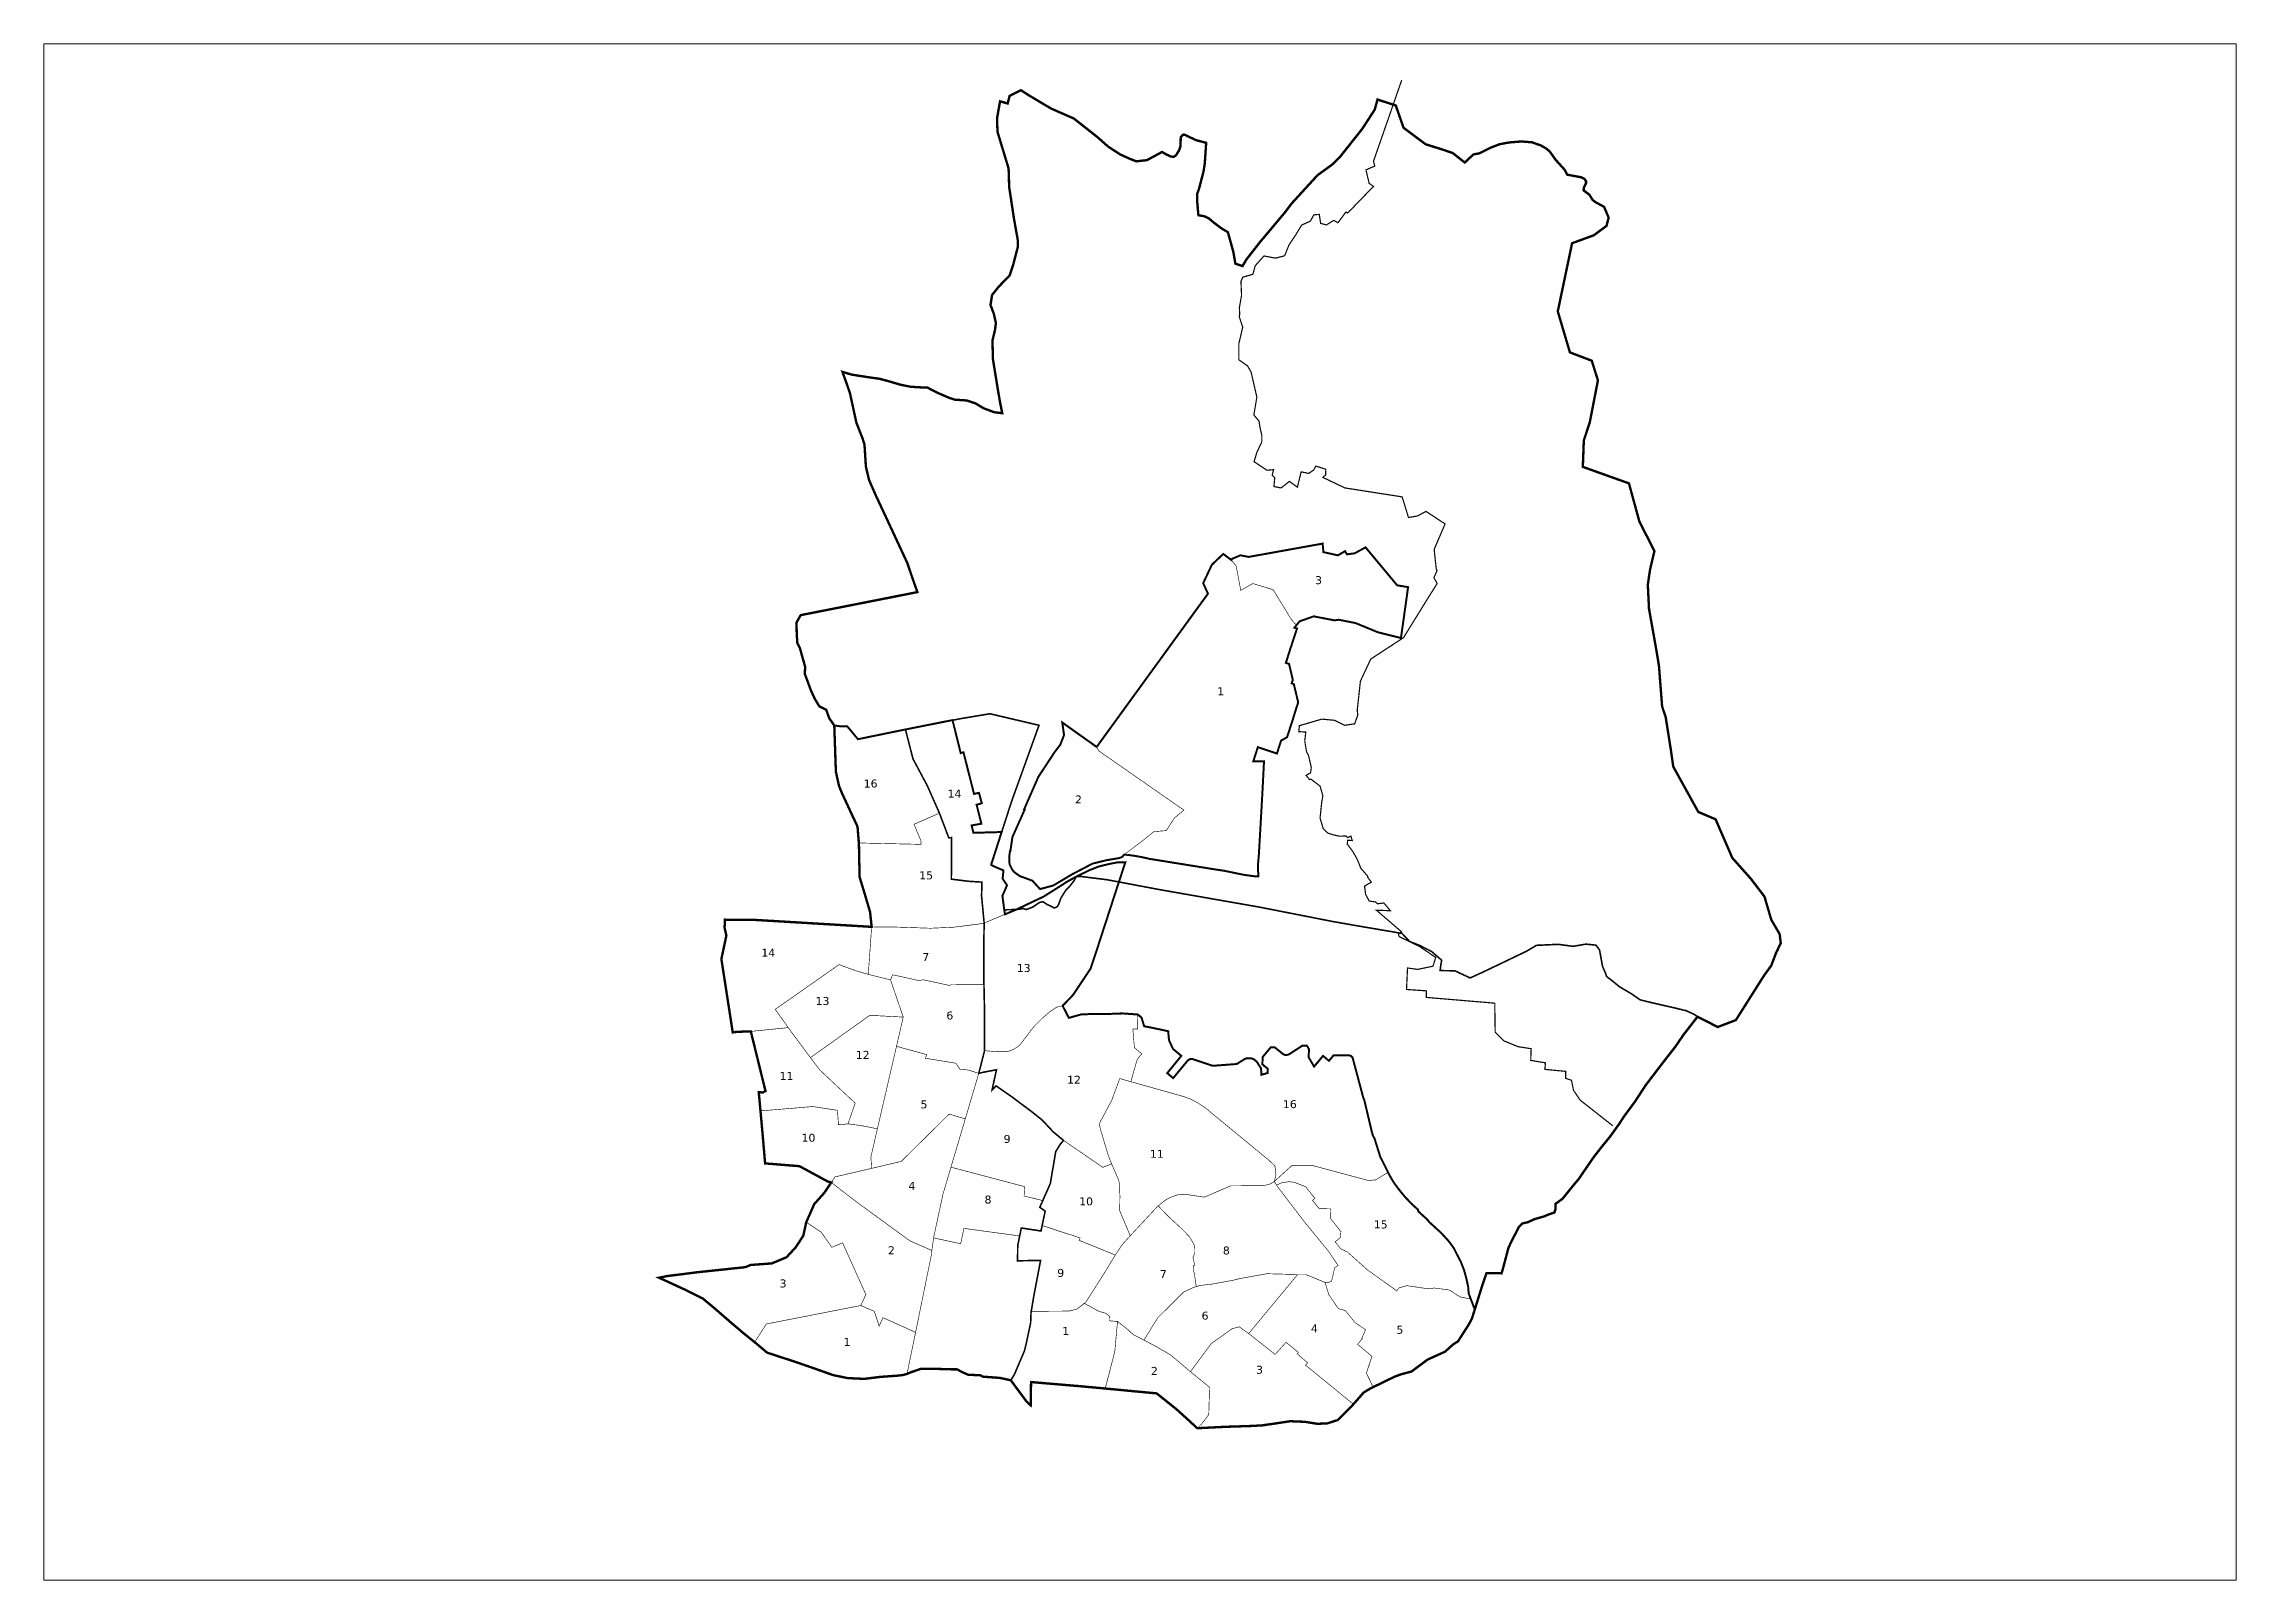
# Paper-space layout 'Layout1' of a CAD drawing. Extents: x 1.14 to 10.3, y 0.8 to 7.22.
# The model-space entities are those that its viewports show. They can reach past a viewport. Long polylines and large blocks are cut down to what shows.
import ezdxf

# ---------------------------------------------------------------- set-up
doc = ezdxf.new("R2010")
doc.units = 0
doc.header["$LTSCALE"] = 40
doc.header["$MEASUREMENT"] = 0
doc.layers.get('0').update_dxf_attribs({"linetype": 'CONTINUOUS'})
for name, color, linetype in [('P.E. text', 2, 'CONTINUOUS'), ('Οριο Αναδασωτέας περιοχής', 6, 'CONTINUOUS'), ('όριο Δήμου Παύλου Μελά', 5, 'CONTINUOUS'), ('Όριο Δημοτικής Ενότητας', 1, 'CONTINUOUS'), ('Όριο Πολεοδομικής Ενότητας', 2, 'CONTINUOUS'), ('Όριο Σχεδίου', 3, 'CONTINUOUS')]:
    doc.layers.add(name, color=color, linetype=linetype)

msp = doc.modelspace()

# ---------------------------------------------------------------- linework, layer by layer
at = {"layer": 'Οριο Αναδασωτέας περιοχής', "const_width": 6}
msp.add_lwpolyline([(413327, 4502166), (413163, 4502295), (413129, 4502345), (413119, 4502395), (413090, 4502405), (413090, 4502440), (412985, 4502450), (412988, 4502483), (412914, 4502495), (412916, 4502554), (412851, 4502564), (412780, 4502593), (412735, 4502637), (412733, 4502783), (412389, 4502812), (412389, 4502845), (412289, 4502852), (412294, 4502960), (412345, 4502953), (412422, 4502969), (412436, 4503013), (412355, 4503068), (412252, 4503118), (412248, 4503132), (412264, 4503142), (412137, 4503251), (412208, 4503248), (412175, 4503287), (412143, 4503283), (412134, 4503292), (412101, 4503297), (412083, 4503331), (412078, 4503372), (412112, 4503392), (412093, 4503417), (412095, 4503420), (412059, 4503462), (412042, 4503505), (412020, 4503544), (411991, 4503583), (411993, 4503603), (412016, 4503601), (412009, 4503624), (411994, 4503616), (411984, 4503624), (411951, 4503623), (411920, 4503630), (411893, 4503639), (411870, 4503661), (411854, 4503714), (411862, 4503791), (411868, 4503826), (411854, 4503875), (411808, 4503910), (411801, 4503908), (411784, 4503929), (411806, 4503942), (411810, 4503968), (411796, 4504029), (411786, 4504048), (411777, 4504102), (411782, 4504147), (411747, 4504149), (411750, 4504179), (411863, 4504212), (411927, 4504206), (411977, 4504181), (412028, 4504188), (412044, 4504233), (412041, 4504256), (412057, 4504403), (412109, 4504514), (412274, 4504622), (412394, 4504816), (412443, 4504894), (412427, 4504924), (412443, 4504960), (412439, 4504965), (412433, 4505019), (412428, 4505066), (412483, 4505194), (412387, 4505257), (412344, 4505234), (412299, 4505226), (412267, 4505330), (411979, 4505375), (411868, 4505428), (411882, 4505440), (411883, 4505469), (411833, 4505485), (411822, 4505465), (411796, 4505448), (411759, 4505456), (411740, 4505379), (411700, 4505408), (411658, 4505375), (411622, 4505382), (411626, 4505426), (411613, 4505439), (411620, 4505467), (411587, 4505464), (411522, 4505507), (411536, 4505554), (411561, 4505607), (411561, 4505639), (411551, 4505683), (411547, 4505711), (411521, 4505742), (411536, 4505832), (411507, 4505958), (411489, 4505989), (411445, 4506020), (411445, 4506099), (411465, 4506184), (411447, 4506238), (411450, 4506249), (411448, 4506281), (411459, 4506344), (411456, 4506414), (411465, 4506435), (411516, 4506450), (411528, 4506493), (411572, 4506542), (411630, 4506531), (411676, 4506543), (411697, 4506596), (411734, 4506652), (411761, 4506697), (411805, 4506717), (411823, 4506749), (411850, 4506751), (411857, 4506706), (411886, 4506698), (411923, 4506721), (411944, 4506709), (411984, 4506763), (411993, 4506758), (412123, 4506892), (412101, 4506907), (412085, 4506975), (412129, 4506994), (412123, 4507019), (412265, 4507427)], dxfattribs=at)
at = {"layer": 'όριο Δήμου Παύλου Μελά', "const_width": 12, "flags": 128}
msp.add_lwpolyline([(409410, 4504180), (409385, 4504216), (409369, 4504259), (409335, 4504276), (409313, 4504312), (409293, 4504355), (409261, 4504442), (409264, 4504473), (409237, 4504569), (409224, 4504595), (409221, 4504643), (409220, 4504698), (409241, 4504735), (409489, 4504784), (409687, 4504823), (409828, 4504851), (409801, 4504928), (409778, 4504996), (409666, 4505237), (409620, 4505335), (409585, 4505415), (409569, 4505482), (409562, 4505593), (409553, 4505622), (409521, 4505704), (409489, 4505851), (409474, 4505895), (409451, 4505959), (409451, 4505959), (409451, 4505959), (409498, 4505945), (409581, 4505932), (409638, 4505924), (409683, 4505912), (409744, 4505894), (409794, 4505884), (409843, 4505881), (409878, 4505880), (409933, 4505852), (409986, 4505829), (410017, 4505819), (410076, 4505815), (410121, 4505800), (410161, 4505776), (410214, 4505756), (410255, 4505751), (410243, 4505811), (410231, 4505882), (410208, 4506024), (410206, 4506117), (410219, 4506172), (410223, 4506205), (410213, 4506250), (410196, 4506295), (410204, 4506346), (410237, 4506387), (410292, 4506444), (410309, 4506494), (410333, 4506586), (410333, 4506623), (410314, 4506730), (410290, 4506888), (410290, 4506888), (410287, 4506982), (410231, 4507167), (410229, 4507235), (410244, 4507320), (410282, 4507309), (410292, 4507347), (410349, 4507376), (410389, 4507350), (410500, 4507284), (410616, 4507233), (410735, 4507139), (410788, 4507092), (410848, 4507053), (410892, 4507033), (410929, 4507018), (410983, 4507024), (411059, 4507065), (411082, 4507052), (411104, 4507042), (411118, 4507041), (411129, 4507048), (411145, 4507074), (411152, 4507095), (411153, 4507139), (411162, 4507150), (411170, 4507153), (411185, 4507146), (411229, 4507125), (411281, 4507111), (411274, 4507007), (411268, 4506968), (411245, 4506880), (411236, 4506855), (411235, 4506824), (411242, 4506747), (411271, 4506742), (411293, 4506732), (411318, 4506711), (411359, 4506680), (411390, 4506662), (411406, 4506605), (411418, 4506561), (411428, 4506503), (411464, 4506491), (411484, 4506525), (411552, 4506612), (411678, 4506762), (411712, 4506807), (411841, 4506948), (411918, 4507004), (411958, 4507045), (412066, 4507181), (412129, 4507278), (412143, 4507329), (412235, 4507299), (412274, 4507187), (412385, 4507104), (412474, 4507076), (412521, 4507060), (412582, 4507012), (412626, 4507053), (412655, 4507058), (412713, 4507087), (412757, 4507104), (412805, 4507113), (412867, 4507118), (412919, 4507114), (412965, 4507098), (412991, 4507083), (413010, 4507067), (413039, 4507026), (413086, 4506974), (413097, 4506951), (413167, 4506938), (413184, 4506930), (413192, 4506918), (413192, 4506907), (413181, 4506885), (413180, 4506872), (413209, 4506850), (413226, 4506823), (413241, 4506812), (413283, 4506789), (413306, 4506735), (413295, 4506693), (413231, 4506646), (413122, 4506606), (413050, 4506263), (413111, 4506057), (413221, 4506015), (413252, 4505916), (413211, 4505705), (413181, 4505614), (413176, 4505481), (413408, 4505398), (413460, 4505208), (413460, 4505208), (413460, 4505208), (413460, 4505208), (413536, 4505057), (413514, 4504963), (413503, 4504888), (413509, 4504767), (413546, 4504559), (413559, 4504481), (413575, 4504275), (413593, 4504222), (413620, 4504050), (413631, 4503973), (413757, 4503745), (413844, 4503708), (413928, 4503514), (414023, 4503407), (414090, 4503319), (414124, 4503203), (414166, 4503131), (414172, 4503085), (414149, 4503038), (414124, 4502972), (414089, 4502924), (413946, 4502698), (413865, 4502667), (413855, 4502663), (413753, 4502715), (413684, 4502626), (413640, 4502562), (413582, 4502488), (413492, 4502370), (413440, 4502290), (413386, 4502217), (413357, 4502173), (413314, 4502113), (413274, 4502064), (413231, 4502009), (413187, 4501945), (413155, 4501898), (413122, 4501859), (413074, 4501799), (413038, 4501773), (413039, 4501748), (413033, 4501730), (413004, 4501720), (412980, 4501710), (412934, 4501697), (412899, 4501681), (412872, 4501675), (412854, 4501657), (412840, 4501629), (412823, 4501597), (412802, 4501553), (412774, 4501447), (412767, 4501424), (412736, 4501425), (412705, 4501425), (412691, 4501424), (412672, 4501369), (412618, 4501196), (412602, 4501166), (412548, 4501082), (412522, 4501065), (412483, 4501030), (412395, 4500990), (412395, 4500990), (412314, 4500930), (412261, 4500916), (412229, 4500904), (412196, 4500888), (412149, 4500865), (412109, 4500846), (412073, 4500824), (412025, 4500769), (412012, 4500755), (411985, 4500727), (411943, 4500686), (411890, 4500669), (411840, 4500667), (411778, 4500677), (411703, 4500680), (411632, 4500669), (411561, 4500659), (411505, 4500656), (411381, 4500652), (411259, 4500646), (411236, 4500645), (411197, 4500681), (411132, 4500740), (411032, 4500820), (410883, 4500834), (410822, 4500840), (410648, 4500856), (410400, 4500877), (410398, 4500760), (410376, 4500781), (410298, 4500886), (410243, 4500898), (410159, 4500904), (410145, 4500911), (410083, 4500914), (410058, 4500925), (410027, 4500941), (410001, 4500941), (409970, 4500942), (409932, 4500943), (409916, 4500944), (409844, 4500943), (409792, 4500925), (409776, 4500918), (409754, 4500912), (409726, 4500909), (409641, 4500903), (409617, 4500900), (409561, 4500893), (409477, 4500897), (409404, 4500912), (409311, 4500945), (409219, 4500977), (409133, 4501005), (409072, 4501025), (409015, 4501073), (408953, 4501123), (408893, 4501174), (408810, 4501246), (408749, 4501297), (408652, 4501345), (408528, 4501402), (408568, 4501410), (408726, 4501430), (408963, 4501455), (408989, 4501466), (409096, 4501474), (409170, 4501505), (409216, 4501555), (409254, 4501613), (409269, 4501681), (409309, 4501772), (409359, 4501828), (409384, 4501865), (409395, 4501881), (409377, 4501886), (409235, 4501963), (409062, 4501977), (409056, 4502047), (409048, 4502139), (409039, 4502238), (409030, 4502335), (409051, 4502334), (409064, 4502341), (408990, 4502641), (408921, 4502639), (408899, 4502636), (408892, 4502682), (408842, 4503005), (408867, 4503123), (408858, 4503163), (408860, 4503203), (409010, 4503202), (409598, 4503167), (409590, 4503242), (409564, 4503330), (409537, 4503419), (409537, 4503450), (409536, 4503481), (409535, 4503532), (409534, 4503583), (409527, 4503671), (409492, 4503746), (409448, 4503841), (409434, 4503875), (409418, 4503947), (409418, 4503947), (409410, 4504180)], dxfattribs=at)
at = {"layer": 'Όριο Δημοτικής Ενότητας', "const_width": 8, "flags": 128}
for points in [[(409410, 4504180), (409385, 4504216), (409369, 4504259), (409335, 4504276), (409313, 4504312), (409293, 4504355), (409261, 4504442), (409264, 4504473), (409237, 4504569), (409224, 4504595), (409221, 4504643), (409220, 4504698), (409241, 4504735), (409489, 4504784), (409687, 4504823), (409828, 4504851), (409801, 4504928), (409778, 4504996), (409666, 4505237), (409620, 4505335), (409585, 4505415), (409569, 4505482), (409562, 4505593), (409553, 4505622), (409521, 4505704), (409489, 4505851), (409474, 4505895), (409451, 4505959), (409451, 4505959), (409451, 4505959), (409498, 4505945), (409581, 4505932), (409638, 4505924), (409683, 4505912), (409744, 4505894), (409794, 4505884), (409843, 4505881), (409878, 4505880), (409933, 4505852), (409986, 4505829), (410017, 4505819), (410076, 4505815), (410121, 4505800), (410161, 4505776), (410214, 4505756), (410255, 4505751), (410243, 4505811), (410231, 4505882), (410208, 4506024), (410206, 4506117), (410219, 4506172), (410223, 4506205), (410213, 4506250), (410196, 4506295), (410204, 4506346), (410237, 4506387), (410292, 4506444), (410309, 4506494), (410333, 4506586), (410333, 4506623), (410314, 4506730), (410290, 4506888), (410290, 4506888), (410287, 4506982), (410231, 4507167), (410229, 4507235), (410244, 4507320), (410282, 4507309), (410292, 4507347), (410349, 4507376), (410389, 4507350), (410500, 4507284), (410616, 4507233), (410735, 4507139), (410788, 4507092), (410848, 4507053), (410892, 4507033), (410929, 4507018), (410983, 4507024), (411059, 4507065), (411082, 4507052), (411104, 4507042), (411118, 4507041), (411129, 4507048), (411145, 4507074), (411152, 4507095), (411153, 4507139), (411162, 4507150), (411170, 4507153), (411185, 4507146), (411229, 4507125), (411281, 4507111), (411274, 4507007), (411268, 4506968), (411245, 4506880), (411236, 4506855), (411235, 4506824), (411242, 4506747), (411271, 4506742), (411293, 4506732), (411318, 4506711), (411359, 4506680), (411390, 4506662), (411406, 4506605), (411418, 4506561), (411428, 4506503), (411464, 4506491), (411484, 4506525), (411552, 4506612), (411678, 4506762), (411712, 4506807), (411841, 4506948), (411918, 4507004), (411958, 4507045), (412066, 4507181), (412129, 4507278), (412143, 4507329), (412235, 4507299), (412274, 4507187), (412385, 4507104), (412474, 4507076), (412521, 4507060), (412582, 4507012), (412626, 4507053), (412655, 4507058), (412713, 4507087), (412757, 4507104), (412805, 4507113), (412867, 4507118), (412919, 4507114), (412965, 4507098), (412991, 4507083), (413010, 4507067), (413039, 4507026), (413086, 4506974), (413097, 4506951), (413167, 4506938), (413184, 4506930), (413192, 4506918), (413192, 4506907), (413181, 4506885), (413180, 4506872), (413209, 4506850), (413226, 4506823), (413241, 4506812), (413283, 4506789), (413306, 4506735), (413295, 4506693), (413231, 4506646), (413122, 4506606), (413050, 4506263), (413111, 4506057), (413221, 4506015), (413252, 4505916), (413211, 4505705), (413181, 4505614), (413176, 4505481), (413408, 4505398), (413460, 4505208), (413460, 4505208), (413460, 4505208), (413460, 4505208), (413536, 4505057), (413514, 4504963), (413503, 4504888), (413509, 4504767), (413546, 4504559), (413559, 4504481), (413575, 4504275), (413593, 4504222), (413620, 4504050), (413631, 4503973), (413757, 4503745), (413844, 4503708), (413928, 4503514), (414023, 4503407), (414090, 4503319), (414124, 4503203), (414166, 4503131), (414172, 4503085), (414149, 4503038), (414124, 4502972), (414089, 4502924), (413946, 4502698), (413865, 4502667), (413855, 4502663), (413753, 4502715)], [(410482, 4503279), (410460, 4503293), (410443, 4503290), (410408, 4503266), (410376, 4503254), (410362, 4503259), (410326, 4503254), (410265, 4503253), (410256, 4503323), (410279, 4503376), (410257, 4503409), (410261, 4503451), (410199, 4503479), (410303, 4503801), (410440, 4504181), (410193, 4504239), (410049, 4504215), (409768, 4504160), (409806, 4504012), (409878, 4503877), (409939, 4503739), (409986, 4503615), (410000, 4503616), (409999, 4503407), (410087, 4503396), (410153, 4503392), (410151, 4503323), (410164, 4503186), (410162, 4503062), (410163, 4502878), (410166, 4502739), (410166, 4502544), (410137, 4502430), (410157, 4502435), (410194, 4502442), (410226, 4502448), (410205, 4502352), (410204, 4502346), (410224, 4502367), (410309, 4502308), (410347, 4502279), (410401, 4502239), (410455, 4502196), (410487, 4502162), (410498, 4502151), (410505, 4502141), (410563, 4502093), (410561, 4502090), (410548, 4502075), (410524, 4502036), (410497, 4501876), (410444, 4501756), (410471, 4501737), (410450, 4501637), (410351, 4501652), (410333, 4501565), (410332, 4501487), (410448, 4501489), (410415, 4501316), (410400, 4501228), (410398, 4501176), (410376, 4501072), (410366, 4501032), (410316, 4500915), (410298, 4500886)], [(410298, 4500886), (410243, 4500898), (410159, 4500904), (410145, 4500911), (410083, 4500914), (410058, 4500925), (410027, 4500941), (410001, 4500941), (409970, 4500942), (409932, 4500943), (409916, 4500944), (409844, 4500943), (409792, 4500925), (409776, 4500918), (409754, 4500912), (409726, 4500909), (409641, 4500903), (409617, 4500900), (409561, 4500893), (409477, 4500897), (409404, 4500912), (409311, 4500945), (409219, 4500977), (409133, 4501005), (409072, 4501025), (409015, 4501073), (408953, 4501123), (408893, 4501174), (408810, 4501246), (408749, 4501297), (408652, 4501345), (408528, 4501402), (408568, 4501410), (408726, 4501430), (408963, 4501455), (408989, 4501466), (409096, 4501474), (409170, 4501505), (409216, 4501555), (409254, 4501613), (409269, 4501681), (409309, 4501772), (409359, 4501828), (409384, 4501865), (409395, 4501881), (409377, 4501886), (409235, 4501963), (409062, 4501977), (409056, 4502047), (409048, 4502139), (409039, 4502238), (409030, 4502335), (409051, 4502334), (409064, 4502341), (408990, 4502641), (408921, 4502639), (408899, 4502636), (408892, 4502682), (408842, 4503005), (408867, 4503123), (408858, 4503163), (408860, 4503203), (409010, 4503202), (409598, 4503167), (409590, 4503242), (409564, 4503330), (409537, 4503419), (409537, 4503450), (409536, 4503481), (409535, 4503532), (409534, 4503583), (409527, 4503671), (409492, 4503746), (409448, 4503841), (409434, 4503875), (409418, 4503947), (409418, 4503947), (409410, 4504180)], [(413753, 4502715), (413734, 4502728), (413696, 4502745), (413647, 4502757), (413599, 4502768), (413508, 4502789), (413464, 4502800), (413421, 4502830), (413360, 4502866), (413327, 4502893), (413296, 4502917), (413292, 4502929), (413275, 4502969), (413260, 4503051), (413242, 4503075), (413192, 4503080), (413127, 4503069), (413053, 4503079), (412943, 4503074), (412892, 4503044), (412673, 4502939), (412609, 4502910), (412532, 4502946), (412458, 4502947), (412462, 4502979), (412466, 4502999), (412415, 4503043), (412354, 4503074), (412305, 4503093), (412266, 4503134), (412025, 4503175), (411917, 4503194), (411545, 4503267), (411048, 4503354), (410836, 4503394), (410782, 4503404), (410654, 4503420), (410626, 4503419), (410617, 4503400), (410602, 4503381), (410594, 4503371), (410575, 4503351), (410562, 4503331), (410550, 4503311), (410537, 4503276), (410533, 4503270), (410526, 4503265), (410516, 4503262), (410498, 4503272), (410482, 4503279)], [(413753, 4502715), (413684, 4502626), (413640, 4502562), (413582, 4502488), (413492, 4502370), (413440, 4502290), (413386, 4502217), (413357, 4502173), (413314, 4502113), (413274, 4502064), (413231, 4502009), (413187, 4501945), (413155, 4501898), (413122, 4501859), (413074, 4501799), (413038, 4501773), (413039, 4501748), (413033, 4501730), (413004, 4501720), (412980, 4501710), (412934, 4501697), (412899, 4501681), (412872, 4501675), (412854, 4501657), (412840, 4501629), (412823, 4501597), (412802, 4501553), (412774, 4501447), (412767, 4501424), (412736, 4501425), (412705, 4501425), (412691, 4501424), (412672, 4501369), (412618, 4501196), (412602, 4501166), (412548, 4501082), (412522, 4501065), (412483, 4501030), (412395, 4500990), (412395, 4500990), (412314, 4500930), (412261, 4500916), (412229, 4500904), (412196, 4500888), (412149, 4500865), (412109, 4500846), (412073, 4500824), (412025, 4500769), (412012, 4500755), (411985, 4500727), (411943, 4500686), (411890, 4500669), (411840, 4500667), (411778, 4500677), (411703, 4500680), (411632, 4500669), (411561, 4500659), (411505, 4500656), (411381, 4500652), (411259, 4500646), (411236, 4500645), (411197, 4500681), (411132, 4500740), (411032, 4500820), (410883, 4500834), (410822, 4500840), (410648, 4500856), (410400, 4500877), (410398, 4500760), (410376, 4500781), (410298, 4500886)]]:
    msp.add_lwpolyline(points, dxfattribs=at)
at = {"layer": 'Όριο Δημοτικής Ενότητας', "flags": 128}
msp.add_lwpolyline([(409768, 4504160, 8, 8, 0), (409529, 4504111, 8, 8, 0), (409475, 4504176, 8, 8, 0), (409440, 4504176, 8, 8, 0), (409410, 4504180, 0, 0, 0)], format="xyseb", dxfattribs=at)
at = {"layer": 'Όριο Πολεοδομικής Ενότητας', "const_width": 3}
msp.add_lwpolyline([(411735, 4504269), (411744, 4504296), (411722, 4504388), (411711, 4504392), (411717, 4504409), (411698, 4504490), (411682, 4504495), (411706, 4504571), (411709, 4504579), (411738, 4504668), (411725, 4504672), (411735, 4504684), (411711, 4504711), (411618, 4504863), (411516, 4504894), (411455, 4504860), (411432, 4504982), (411408, 4505012), (411408, 4505012), (411367, 4505043), (411310, 4504989), (411266, 4504896), (411290, 4504843), (410730, 4504072), (410741, 4504052), (411169, 4503754), (411129, 4503721), (411123, 4503717), (411117, 4503708), (411080, 4503651), (411018, 4503646), (410952, 4503593), (410868, 4503530), (410885, 4503529, -0.03418), (410996, 4503509), (411313, 4503458), (411372, 4503449), (411469, 4503429), (411519, 4503422), (411544, 4503421), (411541, 4503471), (411546, 4503529), (411559, 4503755), (411572, 4504000), (411518, 4503999), (411541, 4504071), (411637, 4504039), (411658, 4504104), (411688, 4504121), (411708, 4504183)], format="xyb", close=True, dxfattribs=at)
for points in [[(412083, 4505076), (412028, 4505046), (411989, 4505041), (411980, 4505057), (411944, 4505036), (411871, 4505052), (411867, 4505095), (411495, 4505028), (411453, 4505036), (411411, 4505018), (411408, 4505012), (411432, 4504982), (411455, 4504860), (411516, 4504894), (411618, 4504863), (411711, 4504711), (411735, 4504684), (411751, 4504704), (411822, 4504729), (411926, 4504709), (411948, 4504712), (412033, 4504695), (412145, 4504649), (412261, 4504620), (412297, 4504876), (412242, 4504885)], [(409878, 4503877), (409806, 4504012), (409768, 4504160), (409529, 4504111), (409475, 4504176), (409440, 4504176), (409410, 4504180), (409418, 4503947), (409434, 4503875), (409448, 4503841), (409492, 4503746), (409527, 4503671), (409533, 4503589), (409846, 4503582), (409846, 4503600), (409811, 4503683), (409939, 4503739)], [(410060, 4504045), (410046, 4504041), (410005, 4504207), (409768, 4504160), (409806, 4504012), (409878, 4503877), (409939, 4503739), (409986, 4503615), (410000, 4503616), (409999, 4503407), (410087, 4503396), (410153, 4503392), (410151, 4503323), (410164, 4503186), (410269, 4503230), (410265, 4503253), (410256, 4503323), (410279, 4503376), (410257, 4503409), (410261, 4503451), (410211, 4503472), (410199, 4503479), (410252, 4503644), (410110, 4503640), (410101, 4503677), (410150, 4503686), (410126, 4503781), (410152, 4503789), (410138, 4503841), (410113, 4503836)], [(410741, 4504052), (410730, 4504072), (410557, 4504195), (410566, 4504132), (410547, 4504083), (410520, 4504048), (410437, 4503922), (410365, 4503758), (410368, 4503757), (410306, 4503618), (410296, 4503548), (410294, 4503548), (410290, 4503520), (410290, 4503495), (410293, 4503479), (410305, 4503455), (410316, 4503442), (410342, 4503423), (410407, 4503399), (410445, 4503357), (410512, 4503375), (410604, 4503430), (410709, 4503485), (410783, 4503503), (410844, 4503513), (410859, 4503519), (410868, 4503530), (410952, 4503593), (411018, 4503646), (411080, 4503651), (411117, 4503708), (411123, 4503717), (411129, 4503721), (411169, 4503754)], [(410153, 4503392), (410087, 4503396), (409999, 4503407), (410000, 4503616), (409986, 4503615), (409939, 4503739), (409811, 4503683), (409846, 4503600), (409846, 4503582), (409533, 4503589), (409534, 4503583), (409535, 4503532), (409536, 4503481), (409537, 4503450), (409537, 4503419), (409564, 4503330), (409590, 4503242), (409598, 4503167), (409717, 4503166), (409894, 4503160), (410009, 4503165), (410136, 4503181), (410164, 4503186), (410151, 4503323)], [(410842, 4503393), (410874, 4503491), (410838, 4503492), (410792, 4503483), (410742, 4503471), (410696, 4503453), (410659, 4503435), (410626, 4503419), (410583, 4503395), (410569, 4503386), (410463, 4503319), (410326, 4503254), (410164, 4503186), (410162, 4503062), (410163, 4502878), (410166, 4502739), (410166, 4502544), (410229, 4502539), (410281, 4502539), (410311, 4502550), (410340, 4502569), (410381, 4502621), (410403, 4502651), (410418, 4502669), (410456, 4502707), (410496, 4502741), (410529, 4502763), (410559, 4502770), (410611, 4502824), (410649, 4502881), (410699, 4502956), (410720, 4503018), (410734, 4503061)], [(409598, 4503167), (409010, 4503202), (408860, 4503203), (408858, 4503163), (408867, 4503123), (408842, 4503005), (408892, 4502682), (408899, 4502636), (408921, 4502639), (408990, 4502641), (409178, 4502660), (409177, 4502662), (409113, 4502752), (409434, 4502977), (409519, 4502946), (409581, 4502928)], [(410162, 4503062), (410164, 4503186), (410136, 4503181), (410009, 4503165), (409894, 4503160), (409717, 4503166), (409598, 4503167), (409581, 4502928), (409693, 4502900), (409704, 4502926), (409839, 4502896), (409856, 4502901), (409991, 4502872), (409998, 4502877), (410163, 4502878)], [(409693, 4502900), (409581, 4502928), (409519, 4502946), (409434, 4502977), (409113, 4502752), (409177, 4502662), (409178, 4502660), (409290, 4502509), (409586, 4502720), (409624, 4502720), (409757, 4502713)], [(410163, 4502878), (409998, 4502877), (409991, 4502872), (409856, 4502901), (409839, 4502896), (409704, 4502926), (409693, 4502900), (409757, 4502713), (409723, 4502566), (409876, 4502524), (409868, 4502506), (410022, 4502481), (410043, 4502450), (410084, 4502447), (410137, 4502430), (410166, 4502544), (410166, 4502739)], [(409757, 4502713), (409624, 4502720), (409586, 4502720), (409290, 4502509), (409337, 4502447), (409515, 4502280), (409479, 4502176), (409546, 4502167), (409627, 4502151)], [(410934, 4502500), (410957, 4502528), (410920, 4502559), (410912, 4502653), (410937, 4502653), (410935, 4502726), (410852, 4502732), (410852, 4502730), (410699, 4502728), (410654, 4502727), (410590, 4502709), (410559, 4502770), (410529, 4502763), (410496, 4502741), (410456, 4502707), (410418, 4502669), (410403, 4502651), (410381, 4502621), (410340, 4502569), (410311, 4502550), (410281, 4502539), (410229, 4502539), (410166, 4502544), (410137, 4502430), (410157, 4502435), (410194, 4502442), (410226, 4502448), (410205, 4502352), (410204, 4502346), (410224, 4502367), (410309, 4502308), (410347, 4502279), (410401, 4502239), (410455, 4502196), (410487, 4502162), (410498, 4502151), (410505, 4502141), (410563, 4502093), (410761, 4501957), (410805, 4501975), (410787, 4502022), (410748, 4502152), (410744, 4502178), (410797, 4502278), (410808, 4502299), (410814, 4502317), (410842, 4502392), (410846, 4502404), (410860, 4502400), (410902, 4502388)], [(412080, 4502281), (412078, 4502289), (412077, 4502294), (412075, 4502299), (412073, 4502304), (412070, 4502313), (412019, 4502504), (412018, 4502507), (412017, 4502508), (412016, 4502511), (412014, 4502513), (412013, 4502514), (412012, 4502515), (412010, 4502517), (412008, 4502518), (412005, 4502519), (412002, 4502520), (411998, 4502521), (411995, 4502521), (411970, 4502521), (411922, 4502521), (411899, 4502493), (411869, 4502518), (411824, 4502464), (411797, 4502510), (411798, 4502552), (411788, 4502569), (411766, 4502570), (411703, 4502529), (411698, 4502526), (411692, 4502524), (411688, 4502523), (411683, 4502522), (411678, 4502523), (411673, 4502524), (411668, 4502527), (411664, 4502530), (411662, 4502532), (411643, 4502547), (411626, 4502561), (411606, 4502561), (411565, 4502512), (411564, 4502475), (411591, 4502453), (411591, 4502432), (411559, 4502423), (411557, 4502456), (411543, 4502476), (411542, 4502479), (411539, 4502484), (411536, 4502487), (411534, 4502490), (411533, 4502491), (411528, 4502495), (411526, 4502497), (411520, 4502501), (411517, 4502502), (411515, 4502503), (411513, 4502504), (411508, 4502505), (411505, 4502506), (411502, 4502506), (411499, 4502506), (411492, 4502506), (411489, 4502506), (411486, 4502506), (411483, 4502505), (411480, 4502504), (411476, 4502503), (411473, 4502501), (411435, 4502477), (411314, 4502468), (411258, 4502487), (411215, 4502501), (411211, 4502502), (411208, 4502502), (411206, 4502502), (411204, 4502502), (411201, 4502502), (411199, 4502501), (411197, 4502500), (411195, 4502499), (411193, 4502498), (411191, 4502497), (411188, 4502495), (411187, 4502493), (411115, 4502406), (411085, 4502431), (411156, 4502518), (411114, 4502553), (411094, 4502597), (411090, 4502642), (410969, 4502667), (410956, 4502710), (410938, 4502726), (410935, 4502726), (410937, 4502653), (410912, 4502653), (410920, 4502559), (410957, 4502528), (410934, 4502500), (410902, 4502388), (410998, 4502361), (411133, 4502323), (411165, 4502314), (411202, 4502301), (411238, 4502282), (411276, 4502257), (411328, 4502214), (411593, 4501996), (411627, 4501964), (411632, 4501920), (411624, 4501886), (411712, 4501966), (411743, 4501966), (411821, 4501965), (412097, 4501891), (412134, 4501894), (412196, 4501932), (412176, 4501972), (412175, 4501974), (412162, 4502000), (412158, 4502007), (412127, 4502105), (412120, 4502116), (412114, 4502138), (412112, 4502146), (412091, 4502235)], [(409290, 4502509), (409178, 4502660), (408990, 4502641), (409064, 4502341), (409051, 4502334), (409030, 4502335), (409039, 4502241), (409302, 4502263), (409426, 4502244), (409431, 4502171), (409479, 4502176), (409515, 4502280), (409337, 4502447)], [(410137, 4502430), (410084, 4502447), (410043, 4502450), (410022, 4502481), (409868, 4502506), (409876, 4502524), (409723, 4502566), (409627, 4502151), (409594, 4502009), (409598, 4501952), (409747, 4501987), (409988, 4502225), (410069, 4502201)], [(410505, 4502141), (410498, 4502151), (410487, 4502162), (410455, 4502196), (410401, 4502239), (410347, 4502279), (410309, 4502308), (410224, 4502367), (410204, 4502346), (410205, 4502352), (410226, 4502448), (410194, 4502442), (410157, 4502435), (410137, 4502430), (410069, 4502201), (409997, 4501958), (410368, 4501860), (410365, 4501813), (410459, 4501790), (410497, 4501876), (410524, 4502036), (410548, 4502075), (410561, 4502090), (410563, 4502093)], [(411328, 4502214), (411276, 4502257), (411238, 4502282), (411202, 4502301), (411165, 4502314), (411133, 4502323), (410998, 4502361), (410902, 4502388), (410860, 4502400), (410846, 4502404), (410842, 4502392), (410814, 4502317), (410808, 4502299), (410797, 4502278), (410744, 4502178), (410748, 4502152), (410787, 4502022), (410805, 4501975), (410841, 4501892), (410843, 4501883), (410846, 4501854), (410846, 4501841), (410847, 4501813), (410846, 4501739), (410899, 4501613), (411033, 4501757), (411040, 4501763), (411066, 4501785), (411084, 4501797), (411103, 4501807), (411129, 4501816), (411138, 4501819), (411143, 4501820), (411153, 4501821), (411163, 4501821), (411175, 4501821), (411193, 4501819), (411272, 4501807), (411404, 4501864), (411569, 4501865), (411602, 4501873), (411624, 4501886), (411632, 4501920), (411627, 4501964), (411593, 4501996)], [(409627, 4502151), (409546, 4502167), (409479, 4502176), (409431, 4502171), (409426, 4502244), (409302, 4502263), (409039, 4502241), (409039, 4502238), (409048, 4502139), (409056, 4502047), (409062, 4501977), (409235, 4501963), (409377, 4501886), (409395, 4501881), (409413, 4501909), (409598, 4501952), (409594, 4502009)], [(410069, 4502201), (409988, 4502225), (409747, 4501987), (409598, 4501952), (409413, 4501909), (409395, 4501881), (409522, 4501783), (409791, 4501587), (409901, 4501539), (409910, 4501605), (409957, 4501823)], [(410365, 4501813), (410368, 4501860), (409997, 4501958), (409957, 4501823), (409910, 4501605), (409910, 4501602), (410046, 4501573), (410062, 4501650), (410343, 4501612), (410351, 4501652), (410450, 4501637), (410455, 4501664), (410471, 4501737), (410444, 4501756), (410459, 4501790)], [(412464, 4501626), (412456, 4501634), (412402, 4501683), (412396, 4501692), (412348, 4501736), (412347, 4501744), (412316, 4501772), (412279, 4501811), (412276, 4501815), (412265, 4501828), (412250, 4501847), (412234, 4501868), (412225, 4501881), (412214, 4501899), (412201, 4501922), (412196, 4501932), (412134, 4501894), (412097, 4501891), (411821, 4501965), (411743, 4501966), (411712, 4501966), (411624, 4501886), (411635, 4501868), (411642, 4501871), (411663, 4501880), (411697, 4501885), (411723, 4501882), (411745, 4501874), (411782, 4501859), (411828, 4501801), (411816, 4501791), (411848, 4501751), (411906, 4501750), (411908, 4501698), (411959, 4501634), (411956, 4501604), (411937, 4501588), (411930, 4501583), (411958, 4501547), (411991, 4501532), (412090, 4501443), (412240, 4501336), (412252, 4501351), (412291, 4501362), (412398, 4501346), (412428, 4501350), (412469, 4501345), (412499, 4501341), (412512, 4501336), (412541, 4501316), (412560, 4501305), (412612, 4501295), (412602, 4501322), (412599, 4501356), (412591, 4501394), (412579, 4501439), (412562, 4501482), (412542, 4501521), (412526, 4501552), (412513, 4501570), (412501, 4501586)], [(409897, 4501509), (409901, 4501539), (409791, 4501587), (409522, 4501783), (409395, 4501881), (409384, 4501865), (409359, 4501828), (409309, 4501772), (409269, 4501681), (409344, 4501631), (409398, 4501555), (409452, 4501577), (409569, 4501317), (409543, 4501262), (409611, 4501233), (409636, 4501159), (409655, 4501201), (409819, 4501127)], [(411803, 4501649), (411775, 4501683), (411640, 4501860), (411624, 4501886), (411602, 4501873), (411569, 4501865), (411404, 4501864), (411272, 4501807), (411193, 4501819), (411175, 4501821), (411163, 4501821), (411153, 4501821), (411143, 4501820), (411138, 4501819), (411129, 4501816), (411103, 4501807), (411084, 4501797), (411066, 4501785), (411040, 4501763), (411091, 4501710), (411116, 4501687), (411159, 4501647), (411187, 4501618), (411195, 4501610), (411204, 4501597), (411222, 4501565), (411224, 4501549), (411224, 4501527), (411215, 4501504), (411223, 4501465), (411216, 4501463), (411218, 4501437), (411222, 4501420), (411231, 4501357), (411251, 4501363), (411305, 4501369), (411328, 4501373), (411338, 4501375), (411416, 4501389), (411447, 4501397), (411587, 4501422), (411741, 4501418), (411781, 4501418), (411807, 4501408), (411879, 4501378), (411900, 4501379), (411912, 4501385), (411928, 4501453), (411945, 4501463), (411895, 4501537)], [(412618, 4501196), (412632, 4501243), (412632, 4501243), (412632, 4501243), (412632, 4501243), (412616, 4501285), (412616, 4501285), (412612, 4501295), (412585, 4501300), (412560, 4501305), (412541, 4501316), (412512, 4501336), (412499, 4501341), (412469, 4501345), (412428, 4501350), (412398, 4501346), (412291, 4501362), (412252, 4501351), (412240, 4501336), (412090, 4501443), (411991, 4501532), (411958, 4501547), (411930, 4501583), (411937, 4501588), (411956, 4501604), (411959, 4501634), (411908, 4501698), (411906, 4501750), (411848, 4501751), (411816, 4501791), (411828, 4501801), (411782, 4501859), (411745, 4501874), (411723, 4501882), (411697, 4501885), (411663, 4501880), (411642, 4501871), (411635, 4501868), (411640, 4501860), (411775, 4501683), (411895, 4501537), (411945, 4501463), (411928, 4501453), (411912, 4501385), (411900, 4501379), (411879, 4501378), (411898, 4501317), (411946, 4501246), (411981, 4501237), (412029, 4501177), (412083, 4501140), (412064, 4501098), (412067, 4501096), (412043, 4501067), (412115, 4501006), (412099, 4500957), (412087, 4500922), (412094, 4500909), (412121, 4500851), (412149, 4500865), (412196, 4500888), (412229, 4500904), (412265, 4500918), (412314, 4500930), (412395, 4500990), (412483, 4501030), (412522, 4501065), (412548, 4501082), (412602, 4501166)], [(410677, 4501281), (410764, 4501418), (410824, 4501516), (410856, 4501565), (410899, 4501613), (411033, 4501757), (411033, 4501757), (411040, 4501763), (411091, 4501710), (411116, 4501687), (411159, 4501647), (411187, 4501618), (411195, 4501610), (411204, 4501597), (411222, 4501565), (411224, 4501549), (411224, 4501527), (411215, 4501504), (411223, 4501465), (411216, 4501463), (411218, 4501437), (411222, 4501420), (411231, 4501357), (411220, 4501354), (411168, 4501330), (411037, 4501200), (410968, 4501088), (410931, 4501107), (410915, 4501115), (410898, 4501131), (410888, 4501140), (410835, 4501182), (410795, 4501185), (410794, 4501209), (410776, 4501223), (410741, 4501233), (410668, 4501273), (410669, 4501273)], [(409569, 4501317), (409452, 4501577), (409398, 4501555), (409344, 4501631), (409269, 4501681), (409254, 4501613), (409216, 4501555), (409170, 4501505), (409096, 4501474), (408989, 4501466), (408963, 4501455), (408726, 4501430), (408568, 4501410), (408528, 4501402), (408652, 4501345), (408749, 4501297), (408810, 4501246), (408893, 4501174), (408953, 4501123), (409010, 4501078), (409068, 4501169), (409543, 4501262)], [(410824, 4501516), (410642, 4501590), (410647, 4501601), (410598, 4501619), (410591, 4501620), (410464, 4501662), (410455, 4501664), (410450, 4501637), (410351, 4501652), (410333, 4501565), (410332, 4501487), (410448, 4501489), (410415, 4501316), (410401, 4501233), (410593, 4501234), (410630, 4501244), (410669, 4501273), (410677, 4501281), (410764, 4501418)], [(411741, 4501418), (411587, 4501422), (411447, 4501397), (411416, 4501389), (411338, 4501375), (411328, 4501373), (411305, 4501369), (411251, 4501363), (411220, 4501354), (411168, 4501330), (411037, 4501200), (410968, 4501088), (411027, 4501057), (411077, 4501028), (411104, 4501012), (411202, 4500929), (411307, 4501071), (411401, 4501138), (411411, 4501145), (411447, 4501155), (411495, 4501121)], [(412083, 4501140), (412029, 4501177), (411981, 4501237), (411946, 4501246), (411898, 4501317), (411879, 4501378), (411807, 4501408), (411781, 4501418), (411741, 4501418), (411495, 4501121), (411628, 4501016), (411683, 4501077), (411745, 4501026), (411739, 4501019), (411791, 4500974), (411781, 4500962), (412021, 4500766), (412025, 4500769), (412073, 4500824), (412086, 4500835), (412121, 4500851), (412087, 4500922), (412115, 4501006), (412043, 4501067), (412067, 4501096), (412064, 4501098)], [(409819, 4501127), (409655, 4501201), (409636, 4501159), (409611, 4501233), (409543, 4501262), (409068, 4501169), (409010, 4501078), (409015, 4501073), (409072, 4501025), (409133, 4501005), (409219, 4500977), (409311, 4500945), (409404, 4500912), (409477, 4500897), (409561, 4500893), (409617, 4500900), (409641, 4500903), (409726, 4500909), (409754, 4500912), (409776, 4500918)], [(410835, 4501182), (410795, 4501185), (410794, 4501209), (410776, 4501223), (410741, 4501233), (410668, 4501273), (410630, 4501244), (410593, 4501234), (410401, 4501233), (410400, 4501228), (410398, 4501176), (410376, 4501072), (410366, 4501032), (410316, 4500915), (410298, 4500886), (410376, 4500781), (410398, 4500760), (410400, 4500877), (410648, 4500856), (410773, 4500844), (410820, 4501025), (410822, 4501038)], [(411104, 4501012), (411077, 4501028), (411027, 4501057), (410968, 4501088), (410931, 4501107), (410915, 4501115), (410909, 4501120), (410888, 4501140), (410835, 4501182), (410822, 4501038), (410820, 4501025), (410773, 4500845), (410805, 4500842), (410822, 4500840), (410883, 4500834), (411032, 4500820), (411132, 4500740), (411197, 4500681), (411236, 4500645), (411258, 4500666), (411294, 4500713), (411298, 4500851), (411202, 4500929)], [(411781, 4500962), (411791, 4500974), (411739, 4501019), (411745, 4501026), (411683, 4501077), (411628, 4501016), (411495, 4501121), (411447, 4501155), (411411, 4501145), (411401, 4501138), (411307, 4501071), (411202, 4500929), (411298, 4500851), (411294, 4500713), (411258, 4500666), (411236, 4500645), (411259, 4500646), (411381, 4500652), (411505, 4500656), (411561, 4500659), (411632, 4500669), (411703, 4500680), (411778, 4500677), (411840, 4500667), (411890, 4500669), (411943, 4500686), (411985, 4500727), (412012, 4500755), (412021, 4500766)]]:
    msp.add_lwpolyline(points, close=True, dxfattribs=at)
msp.add_lwpolyline([(410563, 4502093), (410761, 4501957), (410805, 4501975), (410841, 4501892), (410843, 4501883), (410846, 4501854), (410846, 4501841), (410847, 4501813), (410846, 4501739), (410899, 4501613), (410856, 4501565), (410824, 4501516), (410642, 4501590), (410647, 4501601), (410620, 4501611), (410598, 4501619), (410591, 4501620), (410464, 4501662), (410455, 4501664), (410471, 4501737), (410444, 4501756), (410497, 4501876), (410524, 4502036), (410548, 4502075), (410561, 4502090), (410563, 4502093)], dxfattribs=at)
at = {"layer": 'Όριο Σχεδίου', "color": 3, "const_width": 10, "flags": 128}
msp.add_lwpolyline([(410868, 4503530), (410859, 4503519), (410844, 4503513), (410783, 4503503), (410709, 4503485), (410604, 4503430), (410512, 4503375), (410445, 4503357), (410407, 4503399), (410342, 4503423), (410316, 4503442), (410305, 4503455), (410293, 4503479), (410290, 4503495), (410290, 4503520), (410294, 4503548), (410296, 4503548), (410306, 4503618), (410368, 4503757), (410365, 4503758), (410437, 4503922), (410520, 4504048), (410547, 4504083), (410566, 4504132), (410557, 4504195), (410730, 4504072), (411290, 4504843), (411266, 4504896), (411310, 4504989), (411367, 4505043), (411408, 4505012), (411411, 4505018), (411453, 4505036), (411495, 4505028), (411867, 4505095), (411871, 4505052), (411944, 4505036), (411980, 4505057), (411989, 4505041), (412028, 4505046), (412083, 4505076), (412242, 4504885), (412297, 4504876), (412261, 4504620), (412145, 4504649), (412033, 4504695), (411948, 4504712), (411926, 4504709), (411822, 4504729), (411751, 4504704), (411725, 4504672), (411738, 4504668), (411709, 4504579), (411706, 4504571), (411682, 4504495), (411698, 4504490), (411717, 4504409), (411711, 4504392), (411722, 4504388), (411744, 4504296), (411738, 4504277), (411735, 4504269), (411711, 4504191), (411708, 4504183), (411694, 4504139), (411688, 4504121), (411658, 4504104), (411637, 4504039), (411541, 4504071), (411518, 4503999), (411572, 4504000), (411564, 4503843), (411559, 4503755), (411551, 4503615), (411546, 4503529), (411541, 4503471), (411544, 4503421), (411519, 4503422), (411469, 4503429), (411372, 4503449), (411313, 4503458), (410996, 4503509, 0.03418), (410885, 4503529)], format="xyb", close=True, dxfattribs=at)
msp.add_lwpolyline([(410874, 4503491), (410842, 4503393), (410734, 4503061), (410720, 4503018), (410699, 4502956), (410649, 4502881), (410611, 4502824), (410559, 4502770), (410590, 4502709), (410654, 4502727), (410699, 4502728), (410852, 4502730), (410852, 4502732), (410938, 4502726), (410956, 4502710), (410969, 4502667), (411001, 4502661), (411090, 4502642), (411094, 4502597), (411114, 4502553), (411156, 4502518), (411085, 4502431), (411115, 4502406), (411187, 4502493), (411188, 4502495), (411191, 4502497), (411193, 4502498), (411195, 4502499), (411197, 4502500), (411199, 4502501), (411201, 4502502), (411204, 4502502), (411206, 4502502), (411208, 4502502), (411210, 4502502), (411211, 4502502), (411215, 4502501), (411314, 4502468), (411435, 4502477), (411473, 4502501), (411476, 4502503), (411480, 4502504), (411483, 4502505), (411486, 4502506), (411489, 4502506), (411492, 4502506), (411499, 4502506), (411502, 4502506), (411505, 4502506), (411508, 4502505), (411513, 4502504), (411515, 4502503), (411517, 4502502), (411519, 4502501), (411520, 4502501), (411526, 4502497), (411528, 4502495), (411531, 4502493), (411533, 4502491), (411534, 4502490), (411536, 4502487), (411539, 4502484), (411540, 4502482), (411542, 4502479), (411543, 4502476), (411557, 4502456), (411559, 4502423), (411591, 4502432), (411591, 4502453), (411564, 4502475), (411565, 4502512), (411606, 4502561), (411626, 4502561), (411643, 4502547), (411662, 4502532), (411664, 4502530), (411667, 4502528), (411669, 4502526), (411672, 4502525), (411674, 4502524), (411677, 4502523), (411680, 4502523), (411682, 4502523), (411684, 4502523), (411687, 4502523), (411689, 4502523), (411692, 4502524), (411696, 4502525), (411700, 4502527), (411703, 4502529), (411766, 4502570), (411788, 4502569), (411798, 4502552), (411797, 4502510), (411824, 4502464), (411869, 4502518), (411899, 4502493), (411922, 4502521), (411970, 4502521), (411995, 4502521), (411998, 4502521), (412002, 4502520), (412005, 4502519), (412008, 4502518), (412010, 4502517), (412012, 4502515), (412013, 4502514), (412014, 4502513), (412016, 4502511), (412017, 4502508), (412018, 4502507), (412019, 4502504), (412070, 4502313), (412073, 4502304), (412075, 4502299), (412077, 4502294), (412078, 4502289), (412080, 4502281), (412091, 4502235), (412112, 4502146), (412114, 4502138), (412120, 4502116), (412127, 4502105), (412158, 4502007), (412162, 4502000), (412175, 4501974), (412192, 4501941), (412201, 4501922), (412214, 4501899), (412225, 4501881), (412234, 4501868), (412250, 4501847), (412265, 4501828), (412266, 4501827), (412276, 4501815), (412279, 4501811), (412316, 4501772), (412347, 4501744), (412348, 4501736), (412396, 4501692), (412402, 4501683), (412447, 4501642), (412456, 4501634), (412464, 4501626), (412469, 4501621), (412501, 4501586), (412513, 4501570), (412516, 4501566), (412526, 4501552), (412542, 4501521), (412562, 4501482), (412579, 4501439), (412591, 4501394), (412599, 4501356), (412602, 4501322), (412632, 4501243), (412618, 4501196), (412602, 4501166), (412548, 4501082), (412522, 4501065), (412483, 4501030), (412395, 4500990), (412395, 4500990), (412314, 4500930), (412261, 4500916), (412229, 4500904), (412196, 4500888), (412149, 4500865), (412109, 4500846), (412073, 4500824), (412025, 4500769), (412012, 4500755), (411985, 4500727), (411943, 4500686), (411890, 4500669), (411840, 4500667), (411778, 4500677), (411703, 4500680), (411632, 4500669), (411561, 4500659), (411505, 4500656), (411381, 4500652), (411259, 4500646), (411236, 4500645), (411197, 4500681), (411132, 4500740), (411032, 4500820), (410883, 4500834), (410822, 4500840), (410648, 4500856), (410400, 4500877), (410398, 4500760), (410376, 4500781), (410298, 4500886), (410243, 4500898), (410159, 4500904), (410145, 4500911), (410083, 4500914), (410058, 4500925), (410027, 4500941), (410001, 4500941), (409970, 4500942), (409932, 4500943), (409916, 4500944), (409844, 4500943), (409792, 4500925), (409776, 4500918), (409754, 4500912), (409726, 4500909), (409641, 4500903), (409617, 4500900), (409561, 4500893), (409477, 4500897), (409404, 4500912), (409311, 4500945), (409219, 4500977), (409133, 4501005), (409072, 4501025), (409015, 4501073), (408953, 4501123), (408893, 4501174), (408810, 4501246), (408749, 4501297), (408652, 4501345), (408528, 4501402), (408568, 4501410), (408726, 4501430), (408963, 4501455), (408989, 4501466), (409096, 4501474), (409170, 4501505), (409216, 4501555), (409254, 4501613), (409269, 4501681), (409309, 4501772), (409359, 4501828), (409384, 4501865), (409395, 4501881), (409377, 4501886), (409235, 4501963), (409062, 4501977), (409056, 4502047), (409048, 4502139), (409039, 4502238), (409030, 4502335), (409051, 4502334), (409064, 4502341), (408990, 4502641), (408921, 4502639), (408899, 4502636), (408892, 4502682), (408842, 4503005), (408867, 4503123), (408858, 4503163), (408860, 4503203), (409010, 4503202), (409598, 4503167), (409590, 4503242), (409564, 4503330), (409537, 4503419), (409537, 4503450), (409536, 4503481), (409535, 4503532), (409534, 4503583), (409527, 4503671), (409492, 4503746), (409448, 4503841), (409434, 4503875), (409418, 4503947), (409410, 4504180), (409440, 4504176), (409475, 4504176), (409529, 4504111), (409768, 4504160), (410005, 4504207), (410046, 4504041), (410060, 4504045), (410113, 4503836), (410138, 4503841), (410152, 4503789), (410126, 4503781), (410150, 4503686), (410101, 4503677), (410110, 4503640), (410252, 4503644), (410199, 4503479), (410211, 4503472), (410261, 4503451), (410257, 4503409), (410279, 4503376), (410256, 4503323), (410265, 4503253), (410269, 4503230), (410269, 4503230), (410269, 4503230), (410326, 4503254), (410326, 4503254), (410431, 4503304), (410431, 4503304), (410463, 4503319), (410569, 4503386), (410583, 4503395), (410626, 4503419), (410659, 4503435), (410696, 4503453), (410742, 4503471), (410792, 4503483), (410838, 4503492)], close=True, dxfattribs=at)

# ---------------------------------------------------------------- texts
at = {"layer": 'P.E. text', "char_height": 40, "attachment_point": 1}
for s, insert, width in [('{\\fVerdana|b0|i0|c0|p34;3}', (411829, 4504931), 36.6), ('{\\fVerdana|b0|i0|c161|p34;1}', (411337, 4504372), 36.6), ('{\\fVerdana|b0|i0|c161|p34;1\\fVerdana|b0|i0|c0|p34;6}', (409558, 4503908), 78.53), ('{\\fVerdana|b0|i0|c161|p34;14}', (409980, 4503857), 78.53), ('{\\fVerdana|b0|i0|c0|p34;2}', (410621, 4503828), 36.6), ('{\\fVerdana|b0|i0|c161|p34;1\\fVerdana|b0|i0|c0|p34;5}', (409837, 4503446), 78.53), ('{\\fVerdana|b0|i0|c161|p34;14}', (409043, 4503057), 78.53), ('{\\fVerdana|b0|i0|c161|p34;7}', (409853, 4503035), 36.6), ('{\\fVerdana|b0|i0|c161|p34;13}', (410328, 4502980), 94.55), ('{\\fVerdana|b0|i0|c161|p34;13}', (409316, 4502814), 94.55), ('{\\fVerdana|b0|i0|c161|p34;6}', (409974, 4502741), 36.6), ('{\\fVerdana|b0|i0|c161|p34;12}', (409518, 4502543), 90.86), ('{\\fVerdana|b0|i0|c161|p34;11}', (409135, 4502437), 123.64), ('{\\fVerdana|b0|i0|c161|p34;12}', (410581, 4502418), 90.86), ('{\\fVerdana|b0|i0|c161|p34;5}', (409844, 4502294), 36.6), ('{\\fVerdana|b0|i0|c161|p34;1\\fVerdana|b0|i0|c0|p34;6}', (411667, 4502295), 78.53), ('{\\fVerdana|b0|i0|c161|p34;10}', (409245, 4502126), 76.59), ('{\\fVerdana|b0|i0|c161|p34;9}', (410262, 4502120), 36.6), ('{\\fVerdana|b0|i0|c161|p34;11}', (410998, 4502045), 123.64), ('{\\fVerdana|b0|i0|c161|p34;4}', (409783, 4501884), 36.6), ('{\\fVerdana|b0|i0|c161|p34;8}', (410166, 4501815), 36.6), ('{\\fVerdana|b0|i0|c161|p34;10}', (410642, 4501806), 76.59), ('{\\fVerdana|b0|i0|c161|p34;1\\fVerdana|b0|i0|c0|p34;5}', (412124, 4501690), 78.53), ('{\\fVerdana|b0|i0|c161|p34;2}', (409680, 4501560), 36.6), ('{\\fVerdana|b0|i0|c161|p34;8}', (411365, 4501559), 36.6), ('{\\fVerdana|b0|i0|c161|p34;3}', (409135, 4501393), 36.6), ('{\\fVerdana|b0|i0|c161|p34;9}', (410532, 4501446), 36.6), ('{\\fVerdana|b0|i0|c161|p34;7}', (411048, 4501441), 36.6), ('{\\fVerdana|b0|i0|c161|p34;1}', (410557, 4501154), 36.6), ('{\\fVerdana|b0|i0|c161|p34;6}', (411258, 4501231), 36.6), ('{\\fVerdana|b0|i0|c161|p34;4}', (411808, 4501167), 36.6), ('{\\fVerdana|b0|i0|c161|p34;5}', (412238, 4501160), 36.6), ('{\\fVerdana|b0|i0|c161|p34;1}', (409457, 4501099), 36.6), ('{\\fVerdana|b0|i0|c161|p34;2}', (411003, 4500953), 36.6), ('{\\fVerdana|b0|i0|c161|p34;3}', (411532, 4500959), 36.6)]:
    msp.add_mtext(s, dxfattribs=dict(at, insert=insert, width=width))

psp = doc.layouts.get("Layout1")

# ---------------------------------------------------------------- viewports
at = {"layer": '0'}
psp.add_viewport(center=(5.7217, 4.0092), size=(9.1547, 6.414667), view_center_point=(410948.1434, 4503744.7955), view_height=7728.555709, dxfattribs=at)

doc.saveas('drawing.dxf')
